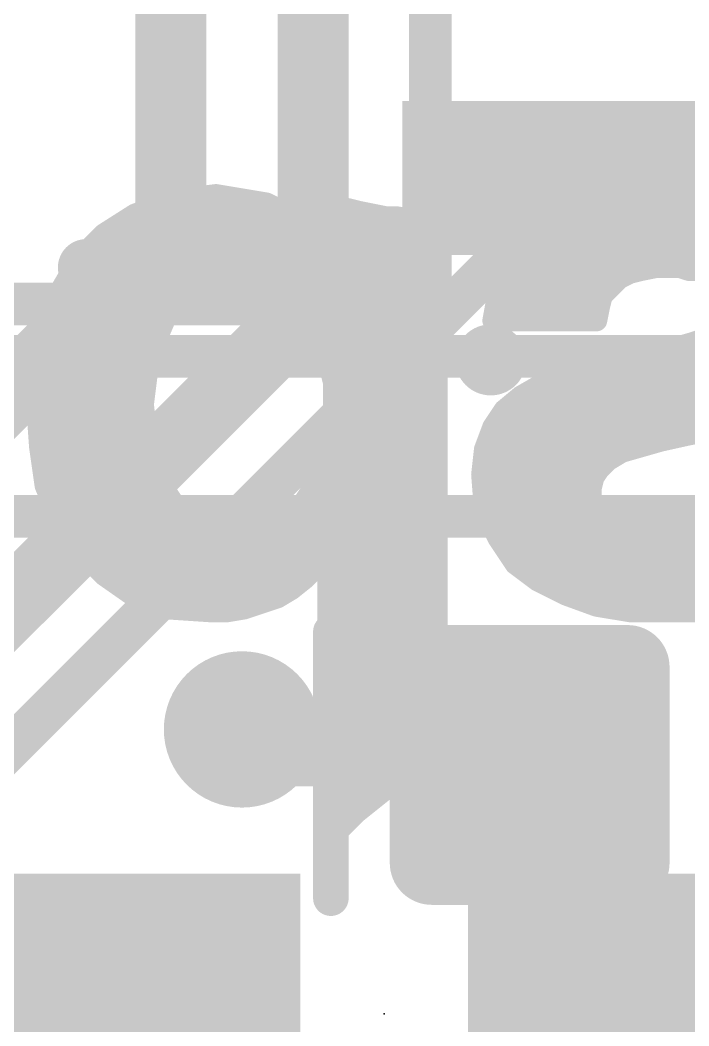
# Model space of a CAD drawing. Extents: x -34 to 73, y -65 to 31.
# Drawn here: x 16.733 to 19.123, y 13.164 to 16.759 of the extents above; entities that cross this region are included whole.
import ezdxf

# ---------------------------------------------------------------- set-up
doc = ezdxf.new("R2010")
doc.units = 0
for name, color, linetype in [('1', 12, 'CONTINUOUS'), ('16', 53, 'CONTINUOUS'), ('18', 110, 'CONTINUOUS'), ('21', 41, 'CONTINUOUS'), ('22', 40, 'CONTINUOUS'), ('24', 53, 'CONTINUOUS'), ('51', 53, 'CONTINUOUS')]:
    doc.layers.add(name, color=color, linetype=linetype)

# ---------------------------------------------------------------- blocks, each defined once
blk = doc.blocks.new('RECT160000X160000R30')
at = {"const_width": 0.15}
blk.add_lwpolyline([(0.425, -0.35), (0.425, 0.35, 0.4142), (0.35, 0.425), (-0.35, 0.425, 0.4142), (-0.425, 0.35), (-0.425, -0.35, 0.4142), (-0.35, -0.425), (0.35, -0.425, 0.4142)], format="xyb", close=True, dxfattribs=at)
blk.add_solid([(-0.3754, -0.3754), (0.3754, -0.3754), (-0.3754, 0.3754), (0.3754, 0.3754)])
blk = doc.blocks.new('RECT')
blk.add_solid([(-0.5, -0.5), (0.5, -0.5), (-0.5, 0.5), (0.5, 0.5)])
blk = doc.blocks.new('ROUNDV')
at = {"const_width": 0.5}
blk.add_lwpolyline([(0, -0.25, 1), (0, 0.25, 1), (0, -0.25)], format="xyb", dxfattribs=at)

msp = doc.modelspace()

# ---------------------------------------------------------------- linework, layer by layer
at = {"layer": '1'}
for points, const_width in [([(17.78, 15.748), (17.78, 18.161)], 0.254), ([(17.272, 16.002), (17.272, 17.78)], 0.254), ([(18.6991, 16.1591), (18.6991, 16.195)], 0.1524), ([(15.621, 13.081), (18.6991, 16.1591)], 0.1524), ([(16.256, 14.986), (17.272, 16.002)], 0.254), ([(15.367, 13.335), (17.78, 15.748)], 0.254), ([(17.653, 14.097), (17.526, 14.224)], 0.1524), ([(18.554, 14.097), (17.653, 14.097)], 0.1524)]:
    msp.add_lwpolyline(points, dxfattribs=dict(at, const_width=const_width))
for points, const_width in [([(18.7372, 16.195, 1), (18.661, 16.195)], 0.0762), ([(18.726, 16.1322, 1), (18.6722, 16.186)], 0.0762), ([(18.661, 16.1591, 1), (18.7372, 16.1591)], 0.0762), ([(17.3169, 15.9571, 1), (17.2271, 16.0469)], 0.127), ([(17.2085, 16.002, 1), (17.3355, 16.002)], 0.127), ([(17.8249, 15.7031, 1), (17.7351, 15.7929)], 0.127), ([(17.7165, 15.748, 1), (17.8435, 15.748)], 0.127), ([(17.5529, 14.2509, 1), (17.4991, 14.1971)], 0.0762), ([(17.653, 14.1351, 1), (17.653, 14.0589)], 0.0762), ([(18.554, 14.0589, 1), (18.554, 14.1351)], 0.0762), ([(17.6261, 14.0701, 1), (17.6799, 14.1239)], 0.0762)]:
    msp.add_lwpolyline(points, format="xyb", dxfattribs=dict(at, const_width=const_width))
at = {"layer": '16', "const_width": 0.1524}
for points in [[(19.4945, 15.5575), (15.0495, 15.5575)], [(19.558, 14.986), (15.748, 14.986)], [(17.526, 14.224), (18.796, 14.224)], [(18.796, 14.224), (18.923, 14.097)], [(18.923, 14.097), (18.923, 13.247)], [(18.923, 13.247), (18.884, 13.208)]]:
    msp.add_lwpolyline(points, dxfattribs=at)
at = {"layer": '16', "const_width": 0.0762}
for points in [[(17.526, 14.2621, 1), (17.526, 14.1859)], [(18.8229, 14.2509, 1), (18.7691, 14.1971)], [(18.796, 14.1859, 1), (18.796, 14.2621)], [(18.9611, 14.097, 1), (18.8849, 14.097)], [(18.8961, 14.0701, 1), (18.9499, 14.1239)], [(18.9499, 13.2201, 1), (18.8961, 13.2739)], [(18.8571, 13.2349, 1), (18.9109, 13.1811)], [(18.8849, 13.247, 1), (18.9611, 13.247)]]:
    msp.add_lwpolyline(points, format="xyb", dxfattribs=at)
at = {"layer": '21'}
for points, const_width in [([(17.8284, 15.875), (16.9696, 15.875)], 0.2032), ([(17.8435, 13.6208), (17.8435, 14.5732)], 0.127)]:
    msp.add_lwpolyline(points, dxfattribs=dict(at, const_width=const_width))
for points, const_width in [([(16.9696, 15.9258, 1), (16.9696, 15.8242)], 0.1016), ([(17.8284, 15.8242, 1), (17.8284, 15.9258)], 0.1016), ([(18.415, 15.4813, 1), (18.415, 15.6083, 1), (18.415, 15.4813)], 0.127), ([(17.8753, 14.5732, 1), (17.8118, 14.5732)], 0.0635), ([(17.8118, 13.6208, 1), (17.8753, 13.6208)], 0.0635)]:
    msp.add_lwpolyline(points, format="xyb", dxfattribs=dict(at, const_width=const_width))
at = {"layer": '22', "const_width": 0.0762}
for points in [[(17.273, 16.115), (17.143, 16.065)], [(17.433, 16.135), (17.273, 16.115)], [(17.493, 16.125), (17.433, 16.135)], [(17.553, 16.115), (17.493, 16.125)], [(17.613, 16.105), (17.553, 16.115)], [(17.673, 16.075), (17.613, 16.105)], [(18.823, 16.115), (18.723, 16.085)], [(18.933, 16.125), (18.823, 16.115)], [(19.043, 16.135), (18.933, 16.125)], [(19.163, 16.125), (19.043, 16.135)], [(17.1773, 16.0782), (17.6666, 16.0782)], [(17.723, 16.045), (17.673, 16.075)], [(17.903, 16.085), (17.853, 16.095)], [(17.853, 16.095), (17.853, 15.915)], [(17.853, 16.0782), (17.9302, 16.0782)], [(17.943, 16.075), (17.903, 16.085)], [(17.993, 16.065), (17.943, 16.075)], [(18.723, 16.085), (18.633, 16.035)], [(18.7108, 16.0782), (19.3852, 16.0782)], [(17.143, 16.065), (17.033, 15.995)], [(17.773, 16.015), (17.723, 16.045)], [(18.043, 16.055), (17.993, 16.065)], [(18.083, 16.055), (18.043, 16.055)], [(18.133, 16.045), (18.083, 16.055)], [(18.173, 16.035), (18.133, 16.045)], [(18.223, 16.025), (18.173, 16.035)], [(18.633, 16.035), (18.553, 15.975)], [(17.033, 15.995), (16.943, 15.905)], [(17.044, 16.002), (17.7834, 16.002)], [(17.813, 15.965), (17.773, 16.015)], [(17.853, 16.002), (18.223, 16.002)], [(18.223, 14.185), (18.223, 16.025)], [(18.589, 16.002), (19.507, 16.002)], [(17.853, 15.915), (17.813, 15.965)], [(18.553, 15.975), (18.483, 15.895)], [(16.9638, 15.9258), (17.8444, 15.9258)], [(17.853, 15.9258), (18.223, 15.9258)], [(18.5099, 15.9258), (19.5852, 15.9258)], [(16.943, 15.905), (16.873, 15.785)], [(18.483, 15.895), (18.443, 15.795)], [(18.873, 15.835), (18.913, 15.855)], [(18.913, 15.855), (18.953, 15.865)], [(18.953, 15.865), (19.003, 15.875)], [(19.003, 15.875), (19.093, 15.875)], [(19.093, 15.875), (19.123, 15.865)], [(19.123, 15.865), (19.163, 15.865)], [(16.9107, 15.8496), (18.223, 15.8496)], [(17.363, 15.795), (17.433, 15.825)], [(17.433, 15.825), (17.513, 15.835)], [(17.513, 15.835), (17.603, 15.825)], [(17.603, 15.825), (17.673, 15.795)], [(18.4648, 15.8496), (18.9022, 15.8496)], [(18.843, 15.805), (18.873, 15.835)], [(16.873, 15.785), (16.823, 15.655)], [(17.303, 15.755), (17.363, 15.795)], [(17.673, 15.795), (17.733, 15.755)], [(18.443, 15.795), (18.423, 15.685)], [(18.813, 15.775), (18.843, 15.805)], [(16.8685, 15.7734), (17.3306, 15.7734)], [(17.253, 15.695), (17.303, 15.755)], [(17.7054, 15.7734), (18.223, 15.7734)], [(17.733, 15.755), (17.783, 15.695)], [(18.4391, 15.7734), (18.8126, 15.7734)], [(18.803, 15.735), (18.813, 15.775)], [(18.793, 15.685), (18.803, 15.735)], [(16.8392, 15.6972), (17.2548, 15.6972)], [(17.223, 15.625), (17.253, 15.695)], [(17.7812, 15.6972), (18.223, 15.6972)], [(17.783, 15.695), (17.813, 15.625)], [(18.423, 15.685), (18.793, 15.685)], [(18.4252, 15.6972), (18.7954, 15.6972)], [(16.823, 15.655), (16.793, 15.515)], [(16.8157, 15.621), (17.2215, 15.621)], [(17.193, 15.545), (17.223, 15.625)], [(17.813, 15.625), (17.833, 15.545)], [(17.814, 15.621), (18.223, 15.621)], [(19.133, 15.605), (19.063, 15.585)], [(19.193, 15.625), (19.133, 15.605)], [(18.993, 15.565), (18.913, 15.555)], [(19.063, 15.585), (18.993, 15.565)], [(16.7994, 15.5448), (17.193, 15.5448)], [(17.183, 15.465), (17.193, 15.545)], [(17.833, 15.545), (17.853, 15.465)], [(17.8331, 15.5448), (18.223, 15.5448)], [(18.833, 15.535), (18.743, 15.515)], [(18.913, 15.555), (18.833, 15.535)], [(18.8722, 15.5448), (19.6342, 15.5448)], [(16.793, 15.515), (16.793, 15.375)], [(18.743, 15.515), (18.663, 15.485)], [(16.793, 15.4686), (17.1835, 15.4686)], [(17.173, 15.385), (17.183, 15.465)], [(17.8521, 15.4686), (18.223, 15.4686)], [(17.853, 15.465), (17.853, 15.295)], [(18.663, 15.485), (18.593, 15.455)], [(18.6247, 15.4686), (19.5766, 15.4686)], [(18.593, 15.455), (18.523, 15.415)], [(16.793, 15.3924), (17.1739, 15.3924)], [(17.173, 15.385), (16.793, 15.375)], [(16.793, 15.375), (17.173, 15.385)], [(17.183, 15.295), (17.173, 15.385)], [(17.853, 15.3924), (18.223, 15.3924)], [(18.523, 15.415), (18.463, 15.365)], [(18.4959, 15.3924), (19.4835, 15.3924)], [(16.793, 15.375), (16.803, 15.235)], [(18.463, 15.365), (18.423, 15.305)], [(16.7972, 15.3162), (17.1806, 15.3162)], [(17.853, 15.3162), (18.223, 15.3162)], [(18.4305, 15.3162), (19.2695, 15.3162)], [(17.193, 15.215), (17.183, 15.295)], [(17.853, 15.295), (17.833, 15.215)], [(18.423, 15.305), (18.393, 15.225)], [(19.113, 15.275), (19.213, 15.295)], [(16.8026, 15.24), (17.1899, 15.24)], [(17.8392, 15.24), (18.223, 15.24)], [(18.3986, 15.24), (18.9705, 15.24)], [(18.953, 15.235), (19.023, 15.255)], [(19.023, 15.255), (19.113, 15.275)], [(16.803, 15.235), (16.823, 15.095)], [(17.213, 15.135), (17.193, 15.215)], [(17.833, 15.215), (17.813, 15.135)], [(18.393, 15.225), (18.383, 15.135)], [(18.833, 15.185), (18.883, 15.215)], [(18.883, 15.215), (18.953, 15.235)], [(18.803, 15.155), (18.833, 15.185)], [(16.8132, 15.1638), (17.2058, 15.1638)], [(16.873, 14.975), (17.213, 15.135)], [(17.213, 15.135), (16.873, 14.975)], [(17.253, 15.075), (17.213, 15.135)], [(17.813, 15.135), (17.773, 15.075)], [(17.8202, 15.1638), (18.223, 15.1638)], [(18.383, 15.135), (18.393, 15.005)], [(18.3862, 15.1638), (18.8118, 15.1638)], [(18.783, 15.125), (18.803, 15.155)], [(18.773, 15.085), (18.783, 15.125)], [(16.823, 15.095), (16.873, 14.975)], [(16.8261, 15.0876), (17.1123, 15.0876)], [(17.1123, 15.0876), (17.2446, 15.0876)], [(17.293, 15.015), (17.253, 15.075)], [(17.773, 15.075), (17.733, 15.015)], [(17.7814, 15.0876), (18.223, 15.0876)], [(18.3866, 15.0876), (18.7736, 15.0876)], [(18.773, 15.035), (18.773, 15.085)], [(18.793, 14.995), (18.773, 15.035)], [(16.8578, 15.0114), (16.9504, 15.0114)], [(16.9504, 15.0114), (17.2984, 15.0114)], [(17.353, 14.975), (17.293, 15.015)], [(17.733, 15.015), (17.673, 14.975)], [(17.7276, 15.0114), (18.223, 15.0114)], [(18.3925, 15.0114), (18.7848, 15.0114)], [(18.393, 15.005), (18.443, 14.905)], [(18.823, 14.965), (18.793, 14.995)], [(16.873, 14.975), (16.943, 14.865)], [(17.423, 14.945), (17.353, 14.975)], [(17.673, 14.975), (17.603, 14.945)], [(18.853, 14.935), (18.823, 14.965)], [(16.8983, 14.9352), (17.5112, 14.9352)], [(17.513, 14.935), (17.423, 14.945)], [(17.603, 14.945), (17.513, 14.935)], [(17.5148, 14.9352), (18.223, 14.9352)], [(18.4279, 14.9352), (18.8528, 14.9352)], [(18.893, 14.925), (18.853, 14.935)], [(18.943, 14.905), (18.893, 14.925)], [(19.183, 14.935), (19.133, 14.915)], [(18.443, 14.905), (18.503, 14.815)], [(18.983, 14.905), (18.943, 14.905)], [(19.023, 14.895), (18.983, 14.905)], [(19.083, 14.905), (19.023, 14.895)], [(19.133, 14.915), (19.083, 14.905)], [(16.943, 14.865), (17.033, 14.775)], [(16.949, 14.859), (18.223, 14.859)], [(17.793, 14.805), (17.833, 14.855)], [(17.833, 14.855), (17.833, 13.835)], [(18.4737, 14.859), (19.5972, 14.859)], [(18.503, 14.815), (18.583, 14.755)], [(17.0252, 14.7828), (17.7708, 14.7828)], [(17.033, 14.775), (17.133, 14.705)], [(17.753, 14.765), (17.793, 14.805)], [(17.833, 14.7828), (18.223, 14.7828)], [(18.5459, 14.7828), (19.5201, 14.7828)], [(17.703, 14.725), (17.753, 14.765)], [(18.583, 14.755), (18.683, 14.705)], [(17.1307, 14.7066), (17.6723, 14.7066)], [(17.133, 14.705), (17.263, 14.655)], [(17.653, 14.695), (17.703, 14.725)], [(17.833, 14.7066), (18.223, 14.7066)], [(18.6798, 14.7066), (19.3862, 14.7066)], [(18.683, 14.705), (18.793, 14.665)], [(17.533, 14.655), (17.593, 14.675)], [(17.593, 14.675), (17.653, 14.695)], [(18.793, 14.665), (18.913, 14.645)], [(19.153, 14.645), (19.273, 14.665)], [(17.263, 14.655), (17.413, 14.645)], [(17.413, 14.645), (17.473, 14.645)], [(17.473, 14.645), (17.533, 14.655)], [(17.833, 14.6304), (18.223, 14.6304)], [(18.913, 14.645), (19.153, 14.645)], [(17.833, 14.5542), (18.223, 14.5542)], [(17.833, 14.478), (18.223, 14.478)], [(17.833, 14.4018), (18.223, 14.4018)], [(17.833, 14.3256), (18.223, 14.3256)], [(17.833, 14.2494), (18.223, 14.2494)], [(17.833, 14.1732), (18.2112, 14.1732)], [(18.173, 14.135), (18.223, 14.185)], [(18.123, 14.095), (18.173, 14.135)], [(17.833, 14.097), (18.1255, 14.097)], [(18.083, 14.055), (18.123, 14.095)], [(18.033, 14.005), (18.083, 14.055)], [(17.833, 14.0208), (18.0488, 14.0208)], [(17.983, 13.965), (18.033, 14.005)], [(17.933, 13.925), (17.983, 13.965)], [(17.833, 13.9446), (17.9575, 13.9446)], [(17.883, 13.875), (17.933, 13.925)], [(17.833, 13.835), (17.883, 13.875)], [(17.833, 13.8684), (17.8748, 13.8684)]]:
    msp.add_lwpolyline(points, dxfattribs=at)
at = {"layer": '22', "const_width": 0.0381}
for points in [[(17.2706, 16.1339, 1), (17.2754, 16.0961)], [(17.2798, 16.0972, 1), (17.2662, 16.1328)], [(17.4361, 16.1538, 1), (17.4299, 16.1162)], [(17.4354, 16.1161, 1), (17.4306, 16.1539)], [(17.4961, 16.1438, 1), (17.4899, 16.1062)], [(17.4899, 16.1062, 1), (17.4961, 16.1438)], [(17.5561, 16.1338, 1), (17.5499, 16.0962)], [(17.5499, 16.0962, 1), (17.5561, 16.1338)], [(17.6215, 16.122, 1), (17.6045, 16.088)], [(17.6099, 16.0862, 1), (17.6161, 16.1238)], [(18.8213, 16.134, 1), (18.8247, 16.096)], [(18.8285, 16.0968, 1), (18.8175, 16.1332)], [(18.9313, 16.144, 1), (18.9347, 16.106)], [(18.9347, 16.106, 1), (18.9313, 16.144)], [(19.0446, 16.154, 1), (19.0414, 16.116)], [(19.0447, 16.116, 1), (19.0413, 16.154)], [(17.1773, 16.0973, 1), (17.1773, 16.0592)], [(17.6828, 16.0913, 1), (17.6632, 16.0587)], [(17.6645, 16.058, 1), (17.6815, 16.092)], [(17.6666, 16.0592, 1), (17.6666, 16.0973)], [(17.8567, 16.1137, 1), (17.8493, 16.0763)], [(17.8721, 16.095, 1), (17.834, 16.095)], [(17.853, 16.0973, 1), (17.853, 16.0592)], [(17.9076, 16.1035, 1), (17.8984, 16.0665)], [(17.8993, 16.0663, 1), (17.9067, 16.1037)], [(17.9467, 16.0937, 1), (17.9393, 16.0563)], [(17.9302, 16.0592, 1), (17.9302, 16.0973)], [(17.9384, 16.0565, 1), (17.9476, 16.0935)], [(18.7108, 16.0973, 1), (18.7108, 16.0592)], [(18.7175, 16.1032, 1), (18.7285, 16.0668)], [(18.7323, 16.0683, 1), (18.7137, 16.1017)], [(17.1362, 16.0828, 1), (17.1498, 16.0472)], [(17.1532, 16.0489, 1), (17.1328, 16.0811)], [(17.7328, 16.0613, 1), (17.7132, 16.0287)], [(17.7132, 16.0287, 1), (17.7328, 16.0613)], [(17.9967, 16.0837, 1), (17.9893, 16.0463)], [(17.9893, 16.0463, 1), (17.9967, 16.0837)], [(18.043, 16.074, 1), (18.043, 16.0359)], [(18.0393, 16.0363, 1), (18.0467, 16.0737)], [(18.0867, 16.0737, 1), (18.0793, 16.0363)], [(18.083, 16.0359, 1), (18.083, 16.074)], [(18.1376, 16.0635, 1), (18.1284, 16.0265)], [(18.1293, 16.0263, 1), (18.1367, 16.0637)], [(18.1767, 16.0537, 1), (18.1693, 16.0163)], [(18.1684, 16.0165, 1), (18.1776, 16.0535)], [(18.6237, 16.0517, 1), (18.6423, 16.0183)], [(18.6444, 16.0198, 1), (18.6216, 16.0502)], [(17.0465, 15.9815, 1), (17.0195, 16.0085)], [(17.044, 16.0211, 1), (17.044, 15.983)], [(17.7879, 16.0269, 1), (17.7581, 16.0031)], [(17.7632, 15.9987, 1), (17.7828, 16.0313)], [(17.7834, 15.983, 1), (17.7834, 16.0211)], [(17.853, 16.0211, 1), (17.853, 15.983)], [(18.2421, 16.025, 1), (18.204, 16.025)], [(18.2193, 16.0063, 1), (18.2267, 16.0437)], [(18.223, 15.983, 1), (18.223, 16.0211)], [(18.589, 16.0211, 1), (18.589, 15.983)], [(17.0228, 16.0111, 1), (17.0432, 15.9789)], [(17.8279, 15.9769, 1), (17.7981, 15.9531)], [(18.5416, 15.9902, 1), (18.5644, 15.9598)], [(18.5673, 15.9625, 1), (18.5387, 15.9875)], [(16.9638, 15.9449, 1), (16.9638, 15.9068)], [(17.7981, 15.9531, 1), (17.8279, 15.9769)], [(17.853, 15.9449, 1), (17.853, 15.9068)], [(17.8444, 15.9068, 1), (17.8444, 15.9449)], [(18.223, 15.9068, 1), (18.223, 15.9449)], [(18.5099, 15.9449, 1), (18.5099, 15.9068)], [(16.9295, 15.9185, 1), (16.9565, 15.8915)], [(16.9595, 15.8954, 1), (16.9265, 15.9146)], [(17.834, 15.915, 1), (17.8721, 15.915)], [(17.8381, 15.9031, 1), (17.8679, 15.9269)], [(18.4687, 15.9075, 1), (18.4973, 15.8825)], [(18.5007, 15.8879, 1), (18.4653, 15.9021)], [(18.9084, 15.8735, 1), (18.9176, 15.8365)], [(18.9215, 15.838, 1), (18.9045, 15.872)], [(18.9493, 15.8837, 1), (18.9567, 15.8463)], [(18.9576, 15.8465, 1), (18.9484, 15.8835)], [(19.003, 15.8941, 1), (19.003, 15.8559)], [(19.0067, 15.8563, 1), (18.9993, 15.8937)], [(19.099, 15.8931, 1), (19.087, 15.8569)], [(19.093, 15.8559, 1), (19.093, 15.8941)], [(19.123, 15.8841, 1), (19.123, 15.846)], [(19.117, 15.8469, 1), (19.129, 15.8831)], [(16.9107, 15.8687, 1), (16.9107, 15.8306)], [(17.4306, 15.8439, 1), (17.4354, 15.8061)], [(17.4405, 15.8075, 1), (17.4255, 15.8425)], [(17.5151, 15.8539, 1), (17.5109, 15.8161)], [(17.5154, 15.8161, 1), (17.5106, 15.8539)], [(17.6105, 15.8425, 1), (17.5955, 15.8075)], [(17.6009, 15.8061, 1), (17.6051, 15.8439)], [(18.223, 15.8306, 1), (18.223, 15.8687)], [(18.4648, 15.8687, 1), (18.4648, 15.8306)], [(18.8645, 15.852, 1), (18.8815, 15.818)], [(18.8865, 15.8215, 1), (18.8595, 15.8485)], [(18.9022, 15.8306, 1), (18.9022, 15.8687)], [(16.8908, 15.7782, 1), (16.8552, 15.7918)], [(17.3555, 15.8125, 1), (17.3705, 15.7775)], [(17.3736, 15.7791, 1), (17.3524, 15.8109)], [(17.6836, 15.8109, 1), (17.6624, 15.7791)], [(17.6655, 15.7775, 1), (17.6805, 15.8125)], [(18.4253, 15.8021, 1), (18.4607, 15.7879)], [(18.4617, 15.7916, 1), (18.4243, 15.7984)], [(18.8295, 15.8185, 1), (18.8565, 15.7915)], [(18.8565, 15.7915, 1), (18.8295, 15.8185)], [(16.8685, 15.7925, 1), (16.8685, 15.7544)], [(16.8565, 15.7946, 1), (16.8895, 15.7754)], [(17.2924, 15.7709, 1), (17.3136, 15.7391)], [(17.3176, 15.7428, 1), (17.2884, 15.7672)], [(17.3306, 15.7544, 1), (17.3306, 15.7925)], [(17.7054, 15.7925, 1), (17.7054, 15.7544)], [(17.7476, 15.7672, 1), (17.7184, 15.7428)], [(17.7224, 15.7391, 1), (17.7436, 15.7709)], [(18.223, 15.7544, 1), (18.223, 15.7925)], [(18.4391, 15.7925, 1), (18.4391, 15.7544)], [(18.7995, 15.7885, 1), (18.8265, 15.7615)], [(18.8315, 15.7704, 1), (18.7945, 15.7796)], [(18.8126, 15.7544, 1), (18.8126, 15.7925)], [(18.7845, 15.7396, 1), (18.8215, 15.7304)], [(18.8217, 15.7313, 1), (18.7843, 15.7387)], [(16.8392, 15.7163, 1), (16.8392, 15.6782)], [(17.2384, 15.7072, 1), (17.2676, 15.6828)], [(17.2705, 15.6875, 1), (17.2355, 15.7025)], [(17.2548, 15.6782, 1), (17.2548, 15.7163)], [(17.7812, 15.7163, 1), (17.7812, 15.6782)], [(17.8005, 15.7025, 1), (17.7655, 15.6875)], [(17.7684, 15.6828, 1), (17.7976, 15.7072)], [(18.223, 15.6782, 1), (18.223, 15.7163)], [(18.423, 15.7041, 1), (18.423, 15.666)], [(18.4252, 15.7163, 1), (18.4252, 15.6782)], [(18.793, 15.666, 1), (18.793, 15.7041)], [(18.7954, 15.6782, 1), (18.7954, 15.7163)], [(16.8052, 15.6618, 1), (16.8408, 15.6482)], [(16.8416, 15.651, 1), (16.8044, 15.659)], [(18.4043, 15.6884, 1), (18.4417, 15.6816)], [(18.7743, 15.6887, 1), (18.8117, 15.6813)], [(16.8157, 15.6401, 1), (16.8157, 15.602)], [(17.2055, 15.6325, 1), (17.2405, 15.6175)], [(17.2408, 15.6183, 1), (17.2052, 15.6317)], [(17.2215, 15.602, 1), (17.2215, 15.6401)], [(17.8315, 15.6296, 1), (17.7945, 15.6204)], [(17.814, 15.6401, 1), (17.814, 15.602)], [(17.7955, 15.6175, 1), (17.8305, 15.6325)], [(18.223, 15.602, 1), (18.223, 15.6401)], [(19.127, 15.6231, 1), (19.139, 15.5869)], [(19.1382, 15.5867, 1), (19.1278, 15.6233)], [(18.9878, 15.5833, 1), (18.9982, 15.5467)], [(18.9954, 15.5461, 1), (18.9906, 15.5839)], [(19.0578, 15.6033, 1), (19.0682, 15.5667)], [(19.0682, 15.5667, 1), (19.0578, 15.6033)], [(16.7994, 15.5639, 1), (16.7994, 15.5258)], [(17.1752, 15.5517, 1), (17.2108, 15.5383)], [(17.2119, 15.5426, 1), (17.1741, 15.5474)], [(17.193, 15.5258, 1), (17.193, 15.5639)], [(17.8515, 15.5496, 1), (17.8145, 15.5404)], [(17.8331, 15.5639, 1), (17.8331, 15.5258)], [(17.8145, 15.5404, 1), (17.8515, 15.5496)], [(18.223, 15.5258, 1), (18.223, 15.5639)], [(18.8284, 15.5535, 1), (18.8376, 15.5165)], [(18.8371, 15.5164, 1), (18.8289, 15.5536)], [(18.8722, 15.5639, 1), (18.8722, 15.5258)], [(18.9106, 15.5739, 1), (18.9154, 15.5361)], [(18.9176, 15.5365, 1), (18.9084, 15.5735)], [(16.812, 15.515, 1), (16.7739, 15.515)], [(16.7744, 15.519, 1), (16.8116, 15.511)], [(18.7389, 15.5336, 1), (18.7471, 15.4964)], [(18.7497, 15.4972, 1), (18.7363, 15.5328)], [(16.793, 15.4877, 1), (16.793, 15.4496)], [(17.2019, 15.4626, 1), (17.1641, 15.4674)], [(17.1835, 15.4496, 1), (17.1835, 15.4877)], [(17.8521, 15.4877, 1), (17.8521, 15.4496)], [(17.8721, 15.465, 1), (17.834, 15.465)], [(18.223, 15.4496, 1), (18.223, 15.4877)], [(18.6247, 15.4877, 1), (18.6247, 15.4496)], [(18.6563, 15.5028, 1), (18.6697, 15.4672)], [(18.6705, 15.4675, 1), (18.6555, 15.5025)], [(17.1641, 15.4674, 1), (17.2019, 15.4626)], [(17.8345, 15.4604, 1), (17.8715, 15.4696)], [(18.5855, 15.4725, 1), (18.6005, 15.4375)], [(18.6025, 15.4385, 1), (18.5835, 15.4715)], [(16.793, 15.4115, 1), (16.793, 15.3734)], [(17.1919, 15.3871, 1), (17.1541, 15.3829)], [(17.1735, 15.366, 1), (17.1725, 15.404)], [(17.1735, 15.366, 1), (17.1725, 15.404)], [(17.1739, 15.3734, 1), (17.1739, 15.4115)], [(17.853, 15.4115, 1), (17.853, 15.3734)], [(18.223, 15.3734, 1), (18.223, 15.4115)], [(18.4959, 15.4115, 1), (18.4959, 15.3734)], [(18.5135, 15.4315, 1), (18.5325, 15.3985)], [(18.5352, 15.4004, 1), (18.5108, 15.4296)], [(16.7925, 15.394, 1), (16.7935, 15.356)], [(16.812, 15.3764, 1), (16.774, 15.3736)], [(16.7925, 15.394, 1), (16.7935, 15.356)], [(16.7739, 15.375, 1), (16.812, 15.375)], [(17.1541, 15.3874, 1), (17.1919, 15.3826)], [(18.4508, 15.3796, 1), (18.4752, 15.3504)], [(18.4789, 15.3544, 1), (18.4471, 15.3756)], [(16.7972, 15.3353, 1), (16.7972, 15.2972)], [(17.1806, 15.2972, 1), (17.1806, 15.3353)], [(17.853, 15.3353, 1), (17.853, 15.2972)], [(18.223, 15.2972, 1), (18.223, 15.3353)], [(18.4305, 15.3353, 1), (18.4305, 15.2972)], [(17.2019, 15.2974, 1), (17.1641, 15.2926)], [(17.1641, 15.2929, 1), (17.2019, 15.2971)], [(17.834, 15.295, 1), (17.8721, 15.295)], [(17.8715, 15.2904, 1), (17.8345, 15.2996)], [(18.4071, 15.3156, 1), (18.4389, 15.2944)], [(18.4408, 15.2983, 1), (18.4052, 15.3117)], [(16.8026, 15.2591, 1), (16.8026, 15.221)], [(17.1899, 15.221, 1), (17.1899, 15.2591)], [(17.8392, 15.2591, 1), (17.8392, 15.221)], [(18.223, 15.221, 1), (18.223, 15.2591)], [(18.3986, 15.2591, 1), (18.3986, 15.221)], [(18.9705, 15.221, 1), (18.9705, 15.2591)], [(19.0189, 15.2736, 1), (19.0271, 15.2364)], [(19.0282, 15.2367, 1), (19.0178, 15.2733)], [(19.1093, 15.2937, 1), (19.1167, 15.2563)], [(19.1171, 15.2564, 1), (19.1089, 15.2936)], [(16.8219, 15.2377, 1), (16.7841, 15.2323)], [(16.784, 15.2336, 1), (16.822, 15.2364)], [(17.2115, 15.2196, 1), (17.1745, 15.2104)], [(17.8515, 15.2104, 1), (17.8145, 15.2196)], [(18.3752, 15.2317, 1), (18.4108, 15.2183)], [(18.4119, 15.2229, 1), (18.3741, 15.2271)], [(18.8778, 15.2333, 1), (18.8882, 15.1967)], [(18.8928, 15.1987, 1), (18.8732, 15.2313)], [(18.9478, 15.2533, 1), (18.9582, 15.2167)], [(18.9582, 15.2167, 1), (18.9478, 15.2533)], [(17.1741, 15.2126, 1), (17.2119, 15.2174)], [(17.8145, 15.2196, 1), (17.8515, 15.2104)], [(18.8232, 15.2013, 1), (18.8428, 15.1687)], [(18.8465, 15.1715, 1), (18.8195, 15.1985)], [(16.8132, 15.1829, 1), (16.8132, 15.1448)], [(17.2289, 15.1456, 1), (17.1971, 15.1244)], [(17.2211, 15.1178, 1), (17.2049, 15.1522)], [(17.2211, 15.1178, 1), (17.2049, 15.1522)], [(17.2058, 15.1448, 1), (17.2058, 15.1829)], [(17.8289, 15.1244, 1), (17.7971, 15.1456)], [(17.8202, 15.1829, 1), (17.8202, 15.1448)], [(18.223, 15.1448, 1), (18.223, 15.1829)], [(18.402, 15.1365, 1), (18.364, 15.1335)], [(18.3862, 15.1829, 1), (18.3862, 15.1448)], [(18.7895, 15.1685, 1), (18.8165, 15.1415)], [(18.8189, 15.1444, 1), (18.7871, 15.1656)], [(18.8118, 15.1448, 1), (18.8118, 15.1829)], [(17.1945, 15.1304, 1), (17.2315, 15.1396)], [(17.7945, 15.1396, 1), (17.8315, 15.1304)], [(18.3641, 15.1371, 1), (18.4019, 15.1329)], [(18.7671, 15.1356, 1), (18.7989, 15.1144)], [(18.8015, 15.1204, 1), (18.7645, 15.1296)], [(16.8406, 15.1023, 1), (16.8054, 15.0877)], [(16.8041, 15.0923, 1), (16.8419, 15.0977)], [(16.8261, 15.1067, 1), (16.8261, 15.0686)], [(17.1123, 15.1067, 1), (17.1123, 15.0686)], [(17.1123, 15.0686, 1), (17.1123, 15.1067)], [(17.2689, 15.0856, 1), (17.2371, 15.0644)], [(17.2371, 15.0644, 1), (17.2689, 15.0856)], [(17.2446, 15.0686, 1), (17.2446, 15.1067)], [(17.7571, 15.0856, 1), (17.7889, 15.0644)], [(17.7889, 15.0644, 1), (17.7571, 15.0856)], [(17.7814, 15.1067, 1), (17.7814, 15.0686)], [(18.223, 15.0686, 1), (18.223, 15.1067)], [(18.3866, 15.1067, 1), (18.3866, 15.0686)], [(18.792, 15.085, 1), (18.7539, 15.085)], [(18.7545, 15.0896, 1), (18.7915, 15.0804)], [(18.7736, 15.0686, 1), (18.7736, 15.1067)], [(18.79, 15.0435, 1), (18.756, 15.0265)], [(16.8578, 15.0305, 1), (16.8578, 14.9924)], [(16.9504, 15.0305, 1), (16.9504, 14.9924)], [(16.9504, 14.9924, 1), (16.9504, 15.0305)], [(17.3036, 15.0309, 1), (17.2824, 14.9991)], [(17.2771, 15.0044, 1), (17.3089, 15.0256)], [(17.2984, 14.9924, 1), (17.2984, 15.0305)], [(17.7276, 15.0305, 1), (17.7276, 14.9924)], [(17.7171, 15.0256, 1), (17.7489, 15.0044)], [(17.7436, 14.9991, 1), (17.7224, 15.0309)], [(18.223, 14.9924, 1), (18.223, 15.0305)], [(18.3925, 15.0305, 1), (18.3925, 14.9924)], [(18.41, 15.0135, 1), (18.376, 14.9965)], [(18.7539, 15.035, 1), (18.792, 15.035)], [(18.8065, 15.0085, 1), (18.7795, 14.9815)], [(18.7848, 14.9924, 1), (18.7848, 15.0305)], [(16.8891, 14.9852, 1), (16.8569, 14.9648)], [(16.8649, 14.9922, 1), (16.8811, 14.9578)], [(16.8649, 14.9922, 1), (16.8811, 14.9578)], [(16.8554, 14.9677, 1), (16.8906, 14.9823)], [(17.3605, 14.9925, 1), (17.3455, 14.9575)], [(17.3424, 14.9591, 1), (17.3636, 14.9909)], [(17.6624, 14.9909, 1), (17.6836, 14.9591)], [(17.6805, 14.9575, 1), (17.6655, 14.9925)], [(18.374, 15.0035, 1), (18.412, 15.0065)], [(18.776, 14.9865, 1), (18.81, 15.0035)], [(18.8365, 14.9785, 1), (18.8095, 14.9515)], [(18.8095, 14.9515, 1), (18.8365, 14.9785)], [(16.8983, 14.9543, 1), (16.8983, 14.9162)], [(17.4251, 14.9639, 1), (17.4209, 14.9261)], [(17.4155, 14.9275, 1), (17.4305, 14.9625)], [(17.5109, 14.9539, 1), (17.5151, 14.9161)], [(17.5148, 14.9543, 1), (17.5148, 14.9162)], [(17.5109, 14.9161, 1), (17.5151, 14.9539)], [(17.5112, 14.9162, 1), (17.5112, 14.9543)], [(17.5955, 14.9625, 1), (17.6105, 14.9275)], [(17.6051, 14.9261, 1), (17.6009, 14.9639)], [(18.223, 14.9162, 1), (18.223, 14.9543)], [(18.4279, 14.9543, 1), (18.4279, 14.9162)], [(18.8576, 14.9535, 1), (18.8484, 14.9165)], [(18.8395, 14.9215, 1), (18.8665, 14.9485)], [(18.8528, 14.9162, 1), (18.8528, 14.9543)], [(18.9001, 14.9427, 1), (18.8859, 14.9073)], [(18.8884, 14.9065, 1), (18.8976, 14.9435)], [(18.4589, 14.9156, 1), (18.4271, 14.8944)], [(18.426, 14.8965, 1), (18.46, 14.9135)], [(18.943, 14.9241, 1), (18.943, 14.886)], [(18.9359, 14.8873, 1), (18.9501, 14.9227)], [(18.9876, 14.9235, 1), (18.9784, 14.8865)], [(18.983, 14.886, 1), (18.983, 14.9241)], [(19.0199, 14.9138, 1), (19.0261, 14.8762)], [(19.0184, 14.8765, 1), (19.0276, 14.9135)], [(19.0793, 14.9237, 1), (19.0867, 14.8863)], [(19.0861, 14.8862, 1), (19.0799, 14.9238)], [(19.1259, 14.9327, 1), (19.1401, 14.8973)], [(19.1367, 14.8963, 1), (19.1293, 14.9337)], [(16.9565, 14.8785, 1), (16.9295, 14.8515)], [(16.9269, 14.8548, 1), (16.9591, 14.8752)], [(16.949, 14.878, 1), (16.949, 14.8399)], [(17.8521, 14.855, 1), (17.814, 14.855)], [(17.8479, 14.8431, 1), (17.8181, 14.8669)], [(18.223, 14.8399, 1), (18.223, 14.878)], [(18.4737, 14.878, 1), (18.4737, 14.8399)], [(18.5144, 14.8302, 1), (18.4916, 14.7998)], [(17.0252, 14.8018, 1), (17.0252, 14.7637)], [(17.0439, 14.7906, 1), (17.0221, 14.7594)], [(17.7708, 14.7637, 1), (17.7708, 14.8018)], [(17.7781, 14.8169, 1), (17.8079, 14.7931)], [(17.8065, 14.7915, 1), (17.7795, 14.8185)], [(17.833, 14.8018, 1), (17.833, 14.7637)], [(18.223, 14.7637, 1), (18.223, 14.8018)], [(18.4871, 14.8044, 1), (18.5189, 14.8256)], [(18.5459, 14.8018, 1), (18.5459, 14.7637)], [(17.0195, 14.7615, 1), (17.0465, 14.7885)], [(17.7395, 14.7785, 1), (17.7665, 14.7515)], [(17.7649, 14.7501, 1), (17.7411, 14.7799)], [(18.5915, 14.772, 1), (18.5745, 14.738)], [(18.5716, 14.7398, 1), (18.5944, 14.7702)], [(17.1307, 14.7256, 1), (17.1307, 14.6875)], [(17.1398, 14.7228, 1), (17.1262, 14.6872)], [(17.1221, 14.6894, 1), (17.1439, 14.7206)], [(17.6723, 14.6875, 1), (17.6723, 14.7256)], [(17.6911, 14.7399, 1), (17.7149, 14.7101)], [(17.7128, 14.7087, 1), (17.6932, 14.7413)], [(17.833, 14.7256, 1), (17.833, 14.6875)], [(18.223, 14.6875, 1), (18.223, 14.7256)], [(18.6798, 14.7256, 1), (18.6798, 14.6875)], [(18.6895, 14.7229, 1), (18.6765, 14.6871)], [(18.6745, 14.688, 1), (18.6915, 14.722)], [(17.587, 14.6931, 1), (17.599, 14.6569)], [(17.599, 14.6569, 1), (17.587, 14.6931)], [(17.6432, 14.7113, 1), (17.6628, 14.6787)], [(17.659, 14.6769, 1), (17.647, 14.7131)], [(18.7961, 14.6838, 1), (18.7899, 14.6462)], [(17.2643, 14.674, 1), (17.2617, 14.636)], [(17.2562, 14.6372, 1), (17.2698, 14.6728)], [(17.413, 14.6641, 1), (17.413, 14.626)], [(17.4117, 14.626, 1), (17.4143, 14.664)], [(17.4699, 14.6638, 1), (17.4761, 14.6262)], [(17.473, 14.626, 1), (17.473, 14.6641)], [(17.527, 14.6731, 1), (17.539, 14.6369)], [(17.5361, 14.6362, 1), (17.5299, 14.6738)], [(17.833, 14.6494, 1), (17.833, 14.6113)], [(18.223, 14.6113, 1), (18.223, 14.6494)], [(18.7865, 14.6471, 1), (18.7995, 14.6829)], [(18.913, 14.6641, 1), (18.913, 14.626)], [(18.9099, 14.6262, 1), (18.9161, 14.6638)], [(19.1499, 14.6638, 1), (19.1561, 14.6262)], [(17.833, 14.5733, 1), (17.833, 14.5352)], [(18.223, 14.5352, 1), (18.223, 14.5733)], [(17.833, 14.4971, 1), (17.833, 14.459)], [(18.223, 14.459, 1), (18.223, 14.4971)], [(17.833, 14.4209, 1), (17.833, 14.3828)], [(18.223, 14.3828, 1), (18.223, 14.4209)], [(17.833, 14.3447, 1), (17.833, 14.3066)], [(18.223, 14.3066, 1), (18.223, 14.3447)], [(17.833, 14.2685, 1), (17.833, 14.2304)], [(18.223, 14.2304, 1), (18.223, 14.2685)], [(17.833, 14.1923, 1), (17.833, 14.1542)], [(18.204, 14.185, 1), (18.2421, 14.185)], [(18.2365, 14.1715, 1), (18.2095, 14.1985)], [(18.2112, 14.1542, 1), (18.2112, 14.1923)], [(18.1595, 14.1485, 1), (18.1865, 14.1215)], [(18.1849, 14.1201, 1), (18.1611, 14.1499)], [(17.833, 14.1161, 1), (17.833, 14.078)], [(18.1111, 14.1099, 1), (18.1349, 14.0801)], [(18.1365, 14.0815, 1), (18.1095, 14.1085)], [(18.1255, 14.078, 1), (18.1255, 14.1161)], [(18.0965, 14.0415, 1), (18.0695, 14.0685)], [(17.833, 14.0399, 1), (17.833, 14.0018)], [(18.0488, 14.0018, 1), (18.0488, 14.0399)], [(18.0695, 14.0685, 1), (18.0965, 14.0415)], [(18.0195, 14.0185, 1), (18.0465, 13.9915)], [(18.0449, 13.9901, 1), (18.0211, 14.0199)], [(17.9711, 13.9799, 1), (17.9949, 13.9501)], [(17.9949, 13.9501, 1), (17.9711, 13.9799)], [(17.833, 13.9637, 1), (17.833, 13.9256)], [(17.9211, 13.9399, 1), (17.9449, 13.9101)], [(17.9465, 13.9115, 1), (17.9195, 13.9385)], [(17.9575, 13.9256, 1), (17.9575, 13.9637)], [(17.8949, 13.8601, 1), (17.8711, 13.8899)], [(17.833, 13.8875, 1), (17.833, 13.8494)], [(17.8695, 13.8885, 1), (17.8965, 13.8615)], [(17.8748, 13.8494, 1), (17.8748, 13.8875)], [(17.8211, 13.8499, 1), (17.8449, 13.8201)], [(17.814, 13.835, 1), (17.8521, 13.835)]]:
    msp.add_lwpolyline(points, format="xyb", dxfattribs=at)
at = {"layer": '24'}
msp.add_point((18.034, 13.208), dxfattribs=at)
at = {"layer": '51', "const_width": 0.1524}
for points in [[(18.199, 18.545), (18.199, 15.745)], [(16.599, 15.745), (18.199, 15.745)]]:
    msp.add_lwpolyline(points, dxfattribs=at)
at = {"layer": '51', "const_width": 0.0762}
for points in [[(18.199, 15.7069, 1), (18.199, 15.7831)], [(18.1609, 15.745, 1), (18.2371, 15.745)]]:
    msp.add_lwpolyline(points, format="xyb", dxfattribs=at)

# ---------------------------------------------------------------- block references
at = {"layer": '1', "xscale": 0.55, "yscale": 1.2, "rotation": 90}
msp.add_blockref('RECT', (18.6991, 16.195), dxfattribs=at)
at = {"layer": '1', "rotation": 90}
msp.add_blockref('RECT160000X160000R30', (18.554, 14.097), dxfattribs=at)
at = {"layer": '16', "xscale": 1.1}
for p in [(17.184, 13.208), (18.884, 13.208)]:
    msp.add_blockref('RECT', p, dxfattribs=at)
at = {"layer": '18', "xscale": 0.5588, "yscale": 0.5588}
msp.add_blockref('ROUNDV', (17.526, 14.224), dxfattribs=at)
msp.add_blockref('ROUNDV', (17.526, 14.224), dxfattribs=at)
at = {"layer": '51', "xscale": 0.5, "yscale": 0.65, "rotation": 90}
msp.add_blockref('RECT', (18.574, 16.195), dxfattribs=at)

doc.saveas('drawing.dxf')
